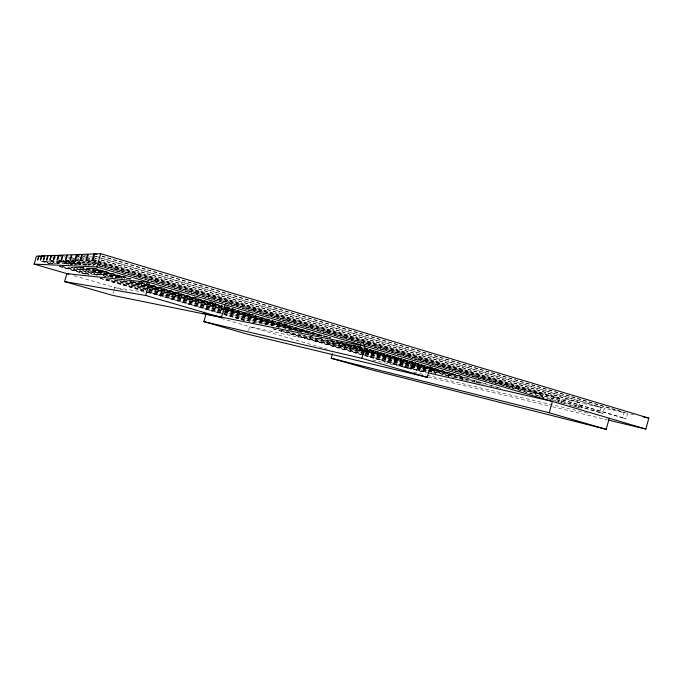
<?xml version="1.0" encoding="UTF-8"?>
<svg xmlns="http://www.w3.org/2000/svg" width="683" height="683" viewBox="0 0 683 683"><rect width="100%" height="100%" fill="white"/><g stroke="black" fill="none" stroke-linecap="round" stroke-linejoin="round"><path stroke-width="0.51" stroke-dasharray="3.42 2.56" d="M98.164 262.093L622.734 417.911L624.177 412.634L99.991 255.758M622.734 417.911L626.149 418.696L627.6 413.394L633.67 414.752M558.156 403.004L559.471 398.232L97.857 260.966M560.948 403.653L562.271 398.855L579.645 402.722L578.288 407.649L569.076 404.925M581.267 408.34L582.633 403.388L601.168 407.512L599.759 412.609L99.103 264.193M599.759 412.609L602.952 413.343L604.361 408.221L624.177 412.634M473.908 383.564L474.822 380.269M476.452 382.386L476.913 380.73M491.077 387.526L491.786 384.973M539.51 397.719L540.535 394.014L98.002 262.656M542.396 397.386L543.164 394.603L559.471 398.232M364.807 355.638L409.8 368.769L410.816 365.14L401.314 363.023L399.897 368.103M409.8 368.769L411.422 369.144L412.438 365.499L422.401 367.719L421.368 371.441L365.038 354.981M421.368 371.441L423.067 371.834L424.109 368.103L429.82 369.375M433.773 373.285L434.576 370.434L431.502 369.529M435.293 374.651L436.369 370.826L447.374 373.277L446.827 375.232M448.159 377.622L449.252 373.695L460.846 376.282L460.009 379.287M461.708 380.747L462.826 376.717L467.923 377.853M248.638 330.452L249.705 326.705L416.007 362.349M113.011 293.383L113.566 291.428M113.848 290.446L114.693 287.509L215.546 303.278M430.768 369.58L434.576 370.434M509.287 387.056L522.708 390.044L97.464 264.039M540.535 394.014L525.193 390.599L97.071 263.706M372.722 360.052L426.713 372.491M578.288 407.649L580.268 408.11M413.642 372.098L426.064 375.027M427.097 375.274L588.567 413.36M428.326 377.067L551.599 406.53M552.632 406.778L607.529 419.891M73.995 275.693L126.876 291.043M221.275 318.449L327.148 349.184M57.876 261.358L69.12 264.663M78.323 267.36L113.079 277.563M124.323 280.858L148.86 288.055M149.884 288.363L224.511 310.253M225.535 310.552L293.007 330.35M319.584 338.153L364.56 351.352M365.584 351.651L456.568 378.348M56.151 261.102L68.821 264.697M76.59 267.104L112.797 277.597M123.606 280.892L224.272 310.295M225.202 310.603L292.785 330.401M318.824 338.162L449.346 376.359M50.781 260.291L63.049 263.886M74.293 267.181L106.992 276.76M120.865 280.85L148.501 288.952M149.526 289.25L281.746 327.985M310.219 336.352L364.526 352.24M365.49 352.548L435.097 372.952M50.773 260.454L62.016 263.749M74.285 267.343L105.976 276.632M117.228 279.928L147.895 288.909M148.92 289.216L223.554 311.081M224.579 311.38L280.807 327.857M309.433 336.249L364.645 352.428M365.67 352.727L435.191 373.097M50.994 261.341L59.182 263.74M71.467 267.335L100.128 275.727M114.454 279.919L223.981 311.986M225.006 312.293L272.099 326.073M301.784 334.764L364.227 353.051M365.243 353.35L426.662 371.33M50.525 261.341L58.704 263.732M70.981 267.326L99.616 275.71M113.933 279.902L147.673 289.78M148.698 290.079L269.367 325.398M298.001 333.782L364.474 353.239M365.499 353.538L426.849 371.501M47.409 261.333L56.023 263.723M67.899 267.318L96.909 275.684M108.862 279.304L148.023 290.634M148.8 290.984L223.563 312.848M224.587 313.147L263.544 324.416M286.032 331.11L363.868 353.879M364.756 354.025L427.37 372.448M44.873 261.316L53.043 263.706M62.247 266.396L90.865 274.762M106.198 279.245L147.084 291.189M148.109 291.487L222.726 313.292M223.742 313.591L255.433 322.846M280.986 330.316L363.783 354.511M364.799 354.81L423.067 371.834M44.463 261.324L52.659 263.715M61.88 266.404L90.557 274.788M105.916 279.279L144.839 290.642M148.937 291.846L222.675 313.386M223.7 313.685L254.426 322.666M281.055 330.444L364.013 354.682M42.064 261.316L50.252 263.698M59.455 266.387L89.132 275.053M100.384 278.34L223.162 314.18M224.186 314.479L246.691 321.053M273.294 328.822L363.33 355.109M364.355 355.408L411.422 369.144M41.672 261.307L49.859 263.698M59.062 266.387L88.713 275.044M99.957 278.322L146.999 292.059M148.023 292.358L222.667 314.146M223.691 314.445L246.187 321.01M272.773 328.771L360.718 354.443M74.797 260.103L93.178 265.653M72.535 260.513L89.908 265.636M72.031 260.539L88.397 265.363M70.545 260.214L88.952 265.636M71.911 260.812L88.269 265.636M123.042 275.889L126.107 276.794M159.856 286.749L163.946 287.953M177.238 291.88L181.328 293.084M194.621 297.003L198.719 298.206M208.938 301.229L216.101 303.337M226.329 306.351L233.484 308.468M246.776 312.387L253.939 314.496M278.476 321.736L288.704 324.749M71.015 261.256L85.332 265.474M94.544 268.188L131.375 279.04M146.717 283.565L222.419 305.873M226.508 307.077L330.862 337.829M357.457 345.666L362.571 347.177M366.669 348.381L462.826 376.717M65.389 259.762L81.738 264.577M93.998 268.188L130.786 279.031M146.111 283.547L222.752 306.129M223.776 306.428L331.067 338.042M357.636 345.871L428.147 366.643M429.172 366.942L460.846 376.282M65.918 260.197L81.251 264.714M92.495 268.026L130.325 279.168M141.569 282.48L222.342 306.274M226.432 307.478L330.709 338.196M353.205 344.821L363.424 347.826M364.449 348.134L501.45 388.482M67.327 260.795L80.628 264.714M91.872 268.026L129.719 279.168M140.971 282.489L149.15 284.896M150.175 285.195L224.844 307.188M225.868 307.487L330.196 338.213M352.701 344.838L430.435 367.727M431.46 368.035L501.006 388.516M52.292 256.859L59.455 258.968M67.634 261.376L78.895 264.688M90.147 268.001L124.929 278.237M139.255 282.455L146.418 284.563M150.508 285.767L322.393 336.36M348.987 344.189L363.313 348.398M364.338 348.706L449.252 373.695M61.018 259.583L64.082 260.479M65.107 260.786L78.391 264.697M89.635 268.001L124.391 278.229M139.725 282.736L146.879 284.845M147.895 285.144L222.513 307.102M223.529 307.401L321.659 336.284M345.163 343.199L362.536 348.313M366.626 349.517L447.374 373.277M65.688 261.384L76.923 264.697M88.167 268.001L122.897 278.212M138.222 282.719L148.442 285.725M149.466 286.032L318.03 335.618M340.51 342.226L365.029 349.44M366.054 349.739L430.418 368.666M431.434 368.974L483.538 384.298M63.049 260.786L76.342 264.697M87.586 268.001L122.351 278.22M137.684 282.736L224.579 308.289M225.603 308.588L317.612 335.652M340.108 342.26L362.596 348.876M366.686 350.08L482.207 384.059M63.408 261.179L75.668 264.782M86.912 268.086L121.651 278.305M132.886 281.609L222.812 308.042M223.828 308.34L310.68 333.876M336.224 341.389L362.793 349.201M363.817 349.5L428.19 368.427M429.214 368.726L436.369 370.826M58.909 260.001L61.974 260.906M62.998 261.205L74.259 264.517M86.545 268.129L121.343 278.357M132.604 281.669L224.733 308.75M225.757 309.049L309.689 333.722M336.309 341.543L430.478 369.23M58.584 260.471L72.902 264.68M81.081 267.079L116.87 277.597M131.179 281.797L148.561 286.903M149.586 287.202L301.929 331.964M331.579 340.672L429.735 369.503M430.76 369.802L468.589 380.918M59.054 260.769L72.364 264.68M80.551 267.087L116.366 277.605M130.692 281.814L224.844 309.467M225.868 309.766L301.596 332.015M331.272 340.732L427.473 368.982M431.562 370.186L464.312 379.799M60.403 261.29L71.638 264.586M80.833 267.284L115.572 277.486M129.872 281.686L301.51 332.092M330.12 340.493L364.85 350.695M365.875 350.994L424.109 368.103M58.994 261.008L71.28 264.62M80.492 267.326L115.299 277.546M129.633 281.755L224.835 309.706M225.86 310.005L301.613 332.254M327.2 339.767L422.401 367.719M92.956 260.274L97.046 261.487M98.07 261.794L626.149 418.696M93.05 260.573L97.14 261.794M77.23 256.262L79.279 256.868M80.295 257.175L85.409 258.695M86.425 258.994L90.515 260.206M91.539 260.513L96.645 262.024M97.669 262.332L543.164 394.603M77.563 256.595L79.612 257.201M80.628 257.5L84.718 258.72M88.807 259.933L96.986 262.357M86.673 260.257L602.952 413.343M87.859 260.863L98.079 263.886M75.617 257.346L79.706 258.558M80.722 258.857L84.812 260.069M85.836 260.377L96.047 263.407M88.269 261.307L96.44 263.732M80.884 260.24L95.21 264.483M99.3 265.696L580.243 408.033M70.221 257.201L74.302 258.413M75.326 258.712L78.391 259.625M79.407 259.924L95.748 264.756M96.773 265.064L508.254 386.834M68.607 256.928L71.672 257.832M72.688 258.131L76.778 259.344M77.802 259.642L80.867 260.556M81.883 260.855L95.432 264.782M99.257 265.994L513.838 388.576M517.927 389.788L545.546 397.967M549.636 399.171L564.986 403.713M64.1 256.757L67.165 257.662M68.189 257.961L71.254 258.866M72.278 259.173L75.343 260.078M76.359 260.377L93.733 265.508M76.539 260.53L93.912 265.661M95.594 256.262L604.361 408.221M93.699 255.988L97.789 257.209M98.804 257.517L601.168 407.512M89.738 256.484L91.787 257.098M92.803 257.397L96.901 258.618M100.99 259.839L582.633 403.388M82.805 254.682L85.87 255.604M95.074 258.345L97.114 258.951M101.204 260.172L579.645 402.722M83.283 256.381L85.324 256.987M86.348 257.295L91.454 258.806M92.478 259.113L562.271 398.855M83.565 256.714L85.606 257.32M86.63 257.619L90.711 258.84M94.8 260.052L96.841 260.658M101.946 256.031L627.6 413.394"/><path stroke-width="1.02" d="M608.57 420.139L645.862 429.052L648.85 418.124L100.691 253.666L94.8 253.888L92.956 260.274L92.026 260.274L93.861 253.922L95.902 254.537M332.493 353.692L331.212 358.242L549.226 412.763L552.351 401.433L427.754 372.73M331.212 358.242L371.253 369.759L606.222 429.334L609.27 418.244M210.21 314.872L206.044 314.026L203.876 321.633L247.579 334.192L427.251 377.315L430.563 365.465M203.876 321.633L361.905 358.319L365.311 346.196L212.293 315.29M64.578 281.575L145.701 295.483L149.44 282.446L66.874 273.627L64.578 281.575L112.447 295.338L221.377 317.475L224.997 304.755M78.46 255.194L76.411 254.588L74.788 260.223L75.523 260.223L77.153 254.554L81.781 254.383L80.09 260.24L80.884 260.24L82.583 254.349L87.578 254.161L85.819 260.257L86.673 260.257L88.44 254.127L93.861 253.922M41.211 256.595L36.481 256.091L34.15 264.125L96.875 266.916L100.691 253.666M38.777 256.005L37.582 260.112L39.17 255.997L43.644 256.501M41.595 255.903L40.374 260.121L42.013 255.886L44.574 255.792L43.319 260.129L43.755 260.138L45.018 255.775L47.733 255.673L46.435 260.138L46.896 260.146L48.194 255.655L51.08 255.544L49.748 260.155L50.235 260.155L51.575 255.527L54.64 255.408L53.265 260.163L53.786 260.163L55.169 255.391L60.48 255.869M58.431 255.263L57.013 260.172L57.568 260.172L58.994 255.246L62.477 255.109L61.009 260.18L61.598 260.189L63.075 255.092L66.797 254.947L65.286 260.197L65.918 260.197L67.438 254.921L71.433 254.776L69.862 260.206L70.545 260.214L72.125 254.75L76.411 254.588M642.78 416.775L648.85 418.124M145.701 295.483L221.377 317.475M361.905 358.319L427.251 377.315M549.226 412.763L606.222 429.334M34.15 264.125L68.906 274.216M203.005 313.147L206.044 314.026M96.875 266.916L645.862 429.052M42.013 255.886L44.053 256.484M58.994 255.246L61.035 255.843M77.153 254.554L79.202 255.16M94.8 253.888L96.841 254.503"/></g></svg>
